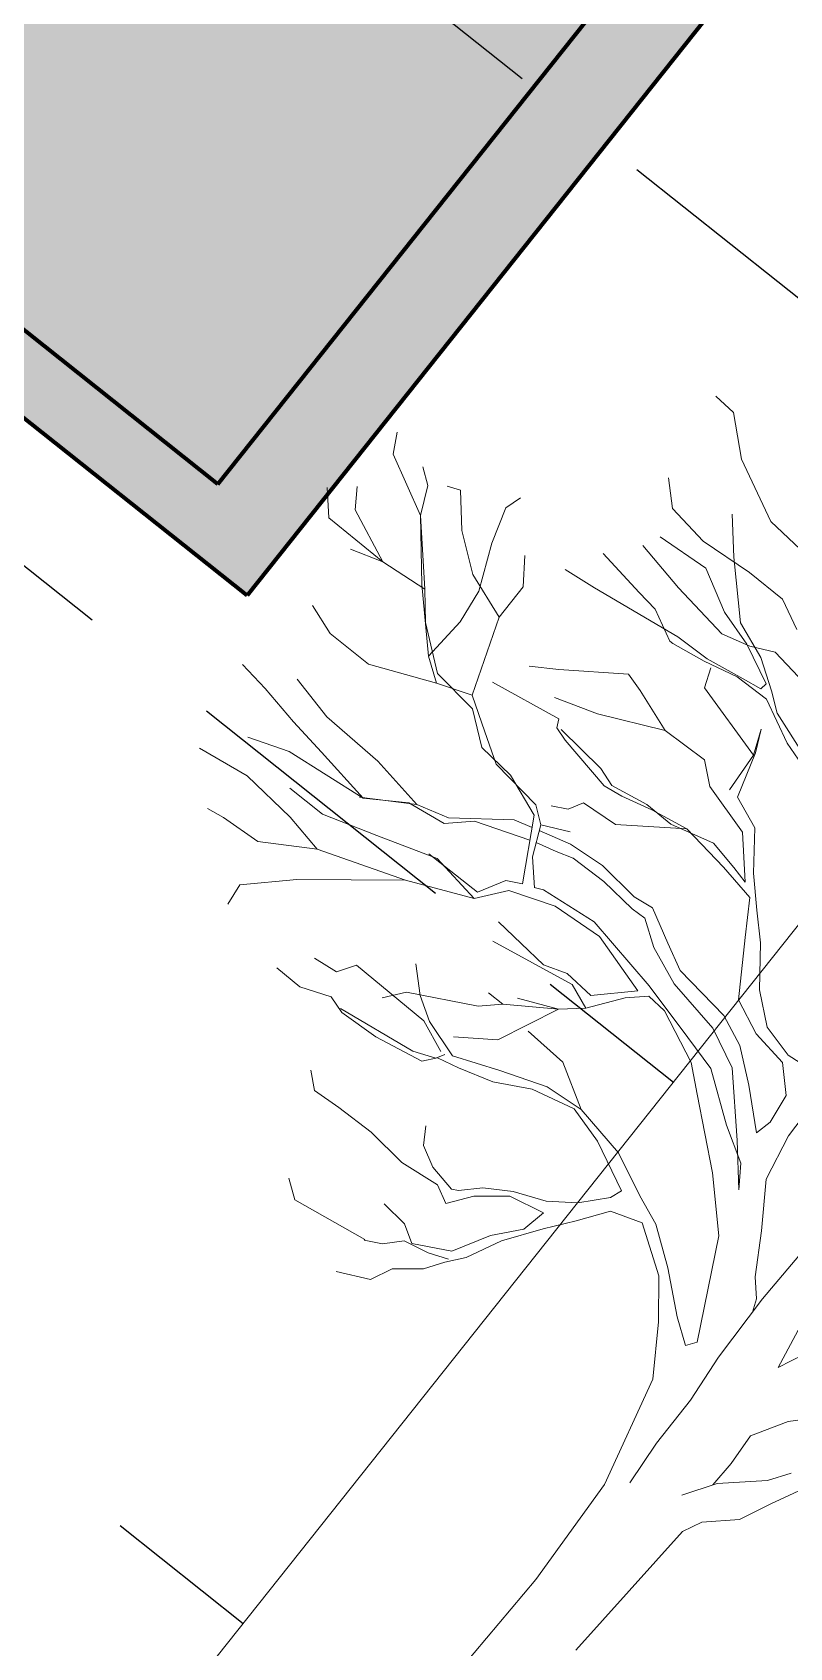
# Model space of a CAD drawing. Header units: metres. Extents: x -664657 to -643449, y -1076720 to -1062383.
# Drawn here: x -657324.28 to -657320.99, y -1068443.85 to -1068436.84 of the extents above; entities that cross this region are included whole.
import ezdxf

# ---------------------------------------------------------------- set-up
doc = ezdxf.new("R2010")
doc.units = ezdxf.units.M
doc.header["$LTSCALE"] = 0.1
doc.linetypes.add('DASHED', pattern=[19.05, 12.7, -6.35])
doc.layers.get('0').update_dxf_attribs({"color": 8, "lineweight": 9})
doc.layers.add('AA_THER_silná', color=1, linetype='Continuous', lineweight=70)
doc.layers.add('AA_THER_STAFAZ', color=252, linetype='Continuous', lineweight=0)
doc.layers.add('AA_THER_srafy', color=52, linetype='Continuous')
doc.layers.add('AA_THER_čárkovaná', color=5, linetype='DASHED')

# ---------------------------------------------------------------- blocks, each defined once
blk = doc.blocks.new('A$C4B500297')
for p, q in [((-140.4, 374.82), (-146.3, 375.24)), ((-131.77, 367.14), (-140.4, 374.82)), ((-116.67, 359.62), (-131.77, 367.14)), ((-100.85, 358.26), (-116.67, 359.62)), ((-142.89, 352.39), (-137.51, 347.14)), ((-125.17, 355.09), (-118.34, 347.14)), ((-137.51, 347.14), (-126.61, 345.58)), ((-126.61, 345.58), (-112.96, 346.57)), ((-118.34, 347.14), (-107, 335.59)), ((-112.96, 346.57), (-102.6, 346.52)), ((-102.6, 346.52), (-95.2, 342.9)), ((-122.05, 340.77), (-135.54, 339.76)), ((-111.67, 335.18), (-122.05, 340.77)), ((-124.25, 332.8), (-137.51, 335.5)), ((-108.93, 330.57), (-124.25, 332.8)), ((-102.54, 332.48), (-111.67, 335.18)), ((-101.66, 332.51), (-108.93, 330.57)), ((-107, 335.59), (-97.85, 332.02)), ((-92.77, 327.76), (-102.54, 332.48)), ((-95.88, 335.28), (-101.66, 332.51)), ((-87.66, 334.03), (-95.88, 335.28)), ((-97.85, 332.02), (-90.71, 327.22)), ((-168.23, 325.99), (-169.54, 321.87)), ((-131.04, 325.92), (-143.95, 327.94)), ((-125.46, 325.18), (-131.04, 325.92)), ((-117.76, 321.28), (-125.46, 325.18)), ((-99.42, 324.67), (-108.14, 322.69)), ((-107.87, 323.58), (-97.97, 325.29)), ((-90.36, 324.89), (-99.42, 324.67)), ((-97.97, 325.29), (-93.02, 326)), ((-93.02, 326), (-92.77, 327.76)), ((-90.71, 327.22), (-86.24, 323.83)), ((-79.7, 319.6), (-90.36, 324.89)), ((-169.54, 321.87), (-166.91, 312.93)), ((-140.4, 320.02), (-116.93, 323.35)), ((-116.88, 321.31), (-117.76, 321.28)), ((-116.93, 323.35), (-107.87, 323.58)), ((-108.14, 322.69), (-116.88, 321.31)), ((-104.04, 317.61), (-105.87, 322.44)), ((-86.24, 323.83), (-74.44, 319.74)), ((-201.96, 319.74), (-199.34, 314.91)), ((-187.92, 314.2), (-191.72, 317.04)), ((-180.96, 318.32), (-184.11, 317.04)), ((-174.53, 310.8), (-180.96, 318.32)), ((-148.8, 319.03), (-140.4, 320.02)), ((-84.35, 312.22), (-104.04, 317.61)), ((-84.35, 312.22), (-86.84, 318.32)), ((-86.84, 318.32), (-84.35, 312.93)), ((-69.09, 316.36), (-79.7, 319.6)), ((-199.34, 314.91), (-184.77, 307.39)), ((-184.77, 307.39), (-187.92, 314.2)), ((-166.91, 312.93), (-162.01, 301.75)), ((-158.64, 315.62), (-154.18, 309.38)), ((-84.35, 312.93), (-81.01, 301.73)), ((-165.73, 303.98), (-174.53, 310.8)), ((-154.18, 309.38), (-154.18, 299.87)), ((-120.66, 308.64), (-134.75, 298.93)), ((-115.95, 307.29), (-120.66, 308.64)), ((-83.69, 301.85), (-84.35, 312.22)), ((-172.64, 293.88), (-184.77, 307.39)), ((-184.77, 307.39), (-174, 294.33)), ((-105.03, 303.47), (-115.95, 307.29)), ((-198.15, 298.45), (-201.31, 303.27)), ((-154.18, 299.87), (-165.73, 303.98)), ((-162.01, 301.75), (-160.92, 293.01)), ((-105.03, 303.47), (-120.58, 296.32)), ((-93.05, 303.77), (-105.03, 303.47)), ((-87.97, 299.51), (-93.05, 303.77)), ((-81.01, 301.73), (-73.03, 298.42)), ((-201.96, 292.91), (-206.95, 298.45)), ((-184.89, 292.7), (-198.15, 298.45)), ((-154.18, 299.87), (-147.45, 280.77)), ((-134.75, 298.93), (-140.92, 295.04)), ((-74.72, 295.75), (-87.97, 299.51)), ((-73.03, 298.42), (-66.37, 289.52)), ((-184.89, 292.7), (-201.96, 292.91)), ((-172.64, 293.88), (-184.89, 292.7)), ((-174, 294.33), (-161.8, 281.58)), ((-167.51, 287.58), (-172.64, 293.88)), ((-160.92, 293.01), (-161.8, 281.58)), ((-120.58, 296.32), (-131.34, 292.91)), ((-66.59, 286.59), (-74.72, 295.75)), ((-193.04, 290.21), (-184.89, 292.7)), ((-127.2, 289.46), (-145.54, 286.37)), ((-126.27, 287.44), (-127.2, 289.46)), ((-89.69, 286.31), (-78.65, 289.22)), ((-78.65, 289.22), (-71, 287.65)), ((-66.37, 289.52), (-60.07, 282.96)), ((-157.37, 279.64), (-167.51, 287.58)), ((-122.73, 286.36), (-126.27, 287.44)), ((-125.11, 287.76), (-111.62, 286.34)), ((-108.33, 283.5), (-122.73, 286.36)), ((-111.62, 286.34), (-106.9, 284.71)), ((-106.9, 284.71), (-97.29, 286.41)), ((-95.53, 286.16), (-103.38, 284.21)), ((-85.92, 287.87), (-100.23, 277.86)), ((-97.29, 286.41), (-89.69, 286.31)), ((-85.92, 287.87), (-95.53, 286.16)), ((-73.01, 286.14), (-85.92, 287.87)), ((-63.32, 284.34), (-73.01, 286.14)), ((-71, 287.65), (-66.59, 286.59)), ((-161.8, 281.58), (-156.15, 277.63)), ((-103.38, 284.21), (-108.33, 283.5)), ((-58.14, 275.99), (-63.32, 284.34)), ((-60.07, 282.96), (-54.37, 277.25)), ((-156.15, 277.63), (-172.03, 270.91)), ((-145.34, 278.19), (-157.37, 279.64)), ((-156.15, 277.63), (-147.45, 280.77)), ((-147.45, 280.77), (-139.43, 275.7)), ((-137.59, 272.24), (-145.34, 278.19)), ((-109.68, 277.15), (-111.65, 273.61)), ((-100.23, 277.86), (-109.68, 277.15)), ((-54.37, 277.25), (-47.41, 268.07)), ((-184.11, 270.91), (-191.72, 273.61)), ((-139.43, 275.7), (-132.3, 271.2)), ((-111.65, 273.61), (-115.46, 271.62)), ((-49.92, 263.03), (-58.14, 275.99)), ((-172.03, 270.91), (-184.11, 270.91)), ((-127.91, 271.31), (-137.59, 272.24)), ((-132.3, 271.2), (-118.51, 269.5)), ((-117.28, 267.19), (-127.91, 271.31)), ((-118.51, 269.5), (-114.54, 266.37)), ((-107.84, 269.49), (-114.54, 266.37)), ((-109.02, 252.31), (-117.28, 267.19)), ((-114.54, 266.37), (-111.26, 258.99)), ((-113.95, 265.04), (-105.88, 267.19)), ((-105.88, 267.19), (-96.54, 268.01)), ((-93.84, 265.15), (-103.19, 264.92)), ((-96.54, 268.01), (-85.69, 266.82)), ((-84.16, 264.22), (-93.84, 265.15)), ((-85.69, 266.82), (-80.44, 267.53)), ((-80.44, 267.53), (-72.14, 263.06)), ((-47.41, 268.07), (-40.24, 262.11)), ((-133.32, 253.63), (-120.4, 263.31)), ((-114.28, 261.79), (-127.85, 256.99)), ((-120.4, 263.31), (-115.81, 264.54)), ((-107.54, 263.64), (-112.71, 262.27)), ((-103.19, 264.92), (-107.54, 263.64)), ((-80.36, 264.32), (-84.16, 264.22)), ((-74.11, 260.09), (-80.36, 264.32)), ((-72.14, 263.06), (-65.62, 259.71)), ((-41.34, 259.15), (-49.92, 263.03)), ((-40.24, 262.11), (-32, 259.97)), ((-20.05, 261.73), (-19.62, 244.49)), ((-111.26, 258.99), (-106.14, 253.31)), ((-64.66, 256.23), (-74.11, 260.09)), ((-65.62, 259.71), (-50.37, 257.76)), ((-50.37, 257.76), (-42.68, 254.44)), ((-31.94, 257.63), (-41.34, 259.15)), ((-32, 259.97), (-28.5, 260.35)), ((-26.24, 251.93), (-31.94, 257.63)), ((-183.45, 257.14), (-172.03, 254.44)), ((-172.03, 254.44), (-155.49, 253.73)), ((-155.49, 253.73), (-141.45, 251.38)), ((-141.45, 251.38), (-133.32, 253.63)), ((-127.85, 256.99), (-133.27, 251.88)), ((-106.21, 253.38), (-104.09, 254.36)), ((-104.09, 254.36), (-89.51, 255.9)), ((-86.24, 253.93), (-99.38, 253.02)), ((-89.51, 255.9), (-69.23, 252.02)), ((-70.63, 249.35), (-86.24, 253.93)), ((-50.56, 253.66), (-64.66, 256.23)), ((-40.79, 248.93), (-50.56, 253.66)), ((-42.68, 254.44), (-34.92, 248.2)), ((-188.22, 250.5), (-196.19, 251.6)), ((-177.64, 248.43), (-188.22, 250.5)), ((-153.55, 244.06), (-141.45, 251.38)), ((-143.18, 250.46), (-152.68, 244.37)), ((-133.27, 251.88), (-143.18, 250.46)), ((-116.4, 243.82), (-112.77, 250.35)), ((-112.77, 250.35), (-109.02, 252.31)), ((-99.38, 253.02), (-110.68, 248.94)), ((-78.91, 241.25), (-70.63, 249.35)), ((-67.72, 250.01), (-72.01, 246.1)), ((-69.23, 252.02), (-53.93, 248.02)), ((-62.45, 249.56), (-67.72, 250.01)), ((-49.43, 243.74), (-62.45, 249.56)), ((-25.18, 244.35), (-26.24, 251.93)), ((-167.66, 246.92), (-177.64, 248.43)), ((-152.68, 244.37), (-167.66, 246.92)), ((-110.68, 248.94), (-116.07, 242.07)), ((-72.01, 246.1), (-77.95, 238.06)), ((-53.93, 248.02), (-44.8, 245.61)), ((-44.8, 245.61), (-33.18, 237.13)), ((-28.76, 235.78), (-40.79, 248.93)), ((-34.92, 248.2), (-26.24, 240.23)), ((-174, 242.09), (-184.11, 238.54)), ((-152.68, 244.37), (-174, 242.09)), ((-129.28, 244.08), (-144.37, 239.32)), ((-116.07, 242.07), (-132, 235.14)), ((-131.61, 243.73), (-116.4, 243.82)), ((-116.07, 242.07), (-129.28, 244.08)), ((-107.84, 241.38), (-100.23, 240.67)), ((-92.62, 239.96), (-86.82, 241.93)), ((-86.82, 241.93), (-78.91, 241.25)), ((-43.46, 238.63), (-49.43, 243.74)), ((-26.24, 240.23), (-25.18, 244.35)), ((-19.62, 244.49), (-17.28, 232.85)), ((-144.37, 239.32), (-157.99, 235.14)), ((-84.15, 240.53), (-105.99, 236.77)), ((-100.23, 240.67), (-92.62, 239.96)), ((-77.95, 238.06), (-84.15, 240.53)), ((-77.95, 238.06), (-83.03, 233.72)), ((-28.51, 225.84), (-43.46, 238.63)), ((-157.99, 235.14), (-168.23, 235.14)), ((-132, 235.14), (-153.66, 227.61)), ((-132, 235.14), (-153, 218.67)), ((-83.03, 233.72), (-94.45, 226.19)), ((-83.03, 233.72), (-92.62, 229.6)), ((-89.99, 218.67), (-83.03, 233.72)), ((-33.18, 237.13), (-24.58, 232.08)), ((-20.93, 226.62), (-28.76, 235.78)), ((0.27, 209.31), (1.05, 236.53)), ((-178.33, 231.02), (-191.72, 229.03)), ((-163.76, 229.6), (-178.33, 231.02)), ((-153.66, 227.61), (-163.76, 229.6)), ((-24.58, 232.08), (-20.93, 226.62)), ((-17.28, 232.85), (-10.29, 222.21)), ((-153.66, 227.61), (-166.26, 220.09)), ((-94.45, 226.19), (-98.92, 226.19)), ((-94.45, 226.19), (-98.92, 222.08)), ((-17.71, 214.71), (-28.51, 225.84)), ((-98.92, 222.08), (-114.8, 213.84)), ((-85.53, 224.92), (-74.11, 224.21)), ((-74.11, 224.21), (-63.41, 217.95)), ((-10.29, 222.21), (-4.49, 212.41)), ((-176.5, 219.38), (-180.96, 218.67)), ((-166.26, 220.09), (-176.5, 219.38)), ((-153, 218.67), (-163.11, 209.02)), ((-117.29, 220.66), (-111.65, 215.26)), ((-98.92, 212.43), (-89.99, 218.67)), ((-73.33, 217.12), (-63.41, 217.95)), ((-63.41, 217.95), (-49.6, 215.37)), ((-114.8, 213.84), (-118.61, 209.02)), ((-111.65, 215.26), (-105.87, 211.72)), ((-84.93, 213.03), (-73.33, 217.12)), ((-75.9, 214.42), (-84.55, 209.82)), ((-64.85, 217.04), (-75.9, 214.42)), ((-55.42, 214.35), (-64.85, 217.04)), ((-43.29, 208.51), (-55.42, 214.35)), ((-49.6, 215.37), (-38.95, 210.38)), ((-5.71, 191.03), (-17.71, 214.71)), ((-128.46, 211.35), (-131.34, 207.03)), ((-107.1, 211.01), (-128.46, 211.35)), ((-99.12, 207.7), (-107.1, 211.01)), ((-105.87, 211.72), (-96.22, 208.65)), ((-96.22, 208.65), (-84.93, 213.03)), ((-84.55, 209.82), (-93.26, 207.26)), ((-38.95, 210.38), (-31.56, 207.34)), ((-4.49, 212.41), (-0.88, 208.4)), ((11.66, 209.89), (13.7, 198.53)), ((-163.11, 209.02), (-162.45, 203.48)), ((-131.34, 207.03), (-137.64, 206.32)), ((-98.79, 205.95), (-101.34, 202.96)), ((-99.07, 205.65), (-97.95, 207.73)), ((-93.26, 207.26), (-98.79, 205.95)), ((-44.38, 205.56), (-43.29, 208.51)), ((-31.56, 207.34), (-22.62, 200.84)), ((-0.88, 208.4), (0.37, 205.26)), ((0.71, 191.48), (0.27, 209.31)), ((13.7, 198.53), (18.13, 208.3)), ((-124.97, 200.62), (-104.57, 203.47)), ((-101.34, 202.96), (-113.86, 200.6)), ((-104.57, 203.47), (-99.07, 205.65)), ((-49.79, 199.58), (-44.38, 205.56)), ((-42.27, 202.98), (-47.36, 195.84)), ((-34.44, 205.52), (-42.27, 202.98)), ((-23.14, 197.9), (-34.44, 205.52)), ((-136.03, 198.59), (-143.35, 198.7)), ((-128.5, 201.41), (-136.03, 198.59)), ((-124.08, 200.05), (-128.5, 201.41)), ((-113.86, 200.6), (-124.08, 200.05)), ((-56.11, 195.03), (-49.79, 199.58)), ((-16.19, 189.01), (-23.14, 197.9)), ((-22.62, 200.84), (-13.36, 192.89)), ((-63.93, 191.91), (-56.11, 195.03)), ((-47.36, 195.84), (-52.46, 189.27)), ((28.42, 194.52), (23.86, 189.72)), ((-90.65, 191.13), (-88.15, 187.02)), ((-63.89, 190.45), (-70.77, 185.01)), ((-70.26, 187.95), (-63.93, 191.91)), ((-54.87, 192.43), (-63.89, 190.45)), ((-56.18, 186.26), (-54.87, 192.43)), ((-13.36, 192.89), (-7.4, 188.65)), ((-7.4, 188.65), (-5.71, 191.03)), ((1.91, 178.94), (0.71, 191.48)), ((-88.15, 187.02), (-83.03, 184.32)), ((-74.54, 183.75), (-70.26, 187.95)), ((-61.58, 179.98), (-56.18, 186.26)), ((-52.46, 189.27), (-58.67, 180.64)), ((-8.58, 177.21), (-16.19, 189.01)), ((23.86, 189.72), (18.83, 181.2)), ((-117.46, 180.92), (-121.23, 184.32)), ((-83.03, 184.32), (-76.08, 182.9)), ((-76.08, 182.9), (-74.54, 183.75)), ((-70.77, 185.01), (-75.02, 179.35)), ((-110.16, 181.39), (-117.46, 180.92)), ((-100.22, 181.64), (-110.16, 181.39)), ((-89.67, 180.45), (-100.22, 181.64)), ((-79.46, 181.58), (-89.67, 180.45)), ((-75.02, 179.35), (-79.46, 181.58)), ((-66.62, 171.08), (-61.58, 179.98)), ((-58.67, 180.64), (-62.84, 172.05)), ((1.95, 165.49), (1.91, 178.94)), ((18.83, 181.2), (19.36, 172.96)), ((28.9, 175.23), (32.29, 180.28)), ((37.55, 180.12), (33.1, 171.24)), ((-1.75, 149.6), (-8.58, 177.21)), ((19.73, 167), (28.9, 175.23)), ((-75.42, 166.43), (-66.62, 171.08)), ((-62.84, 172.05), (-66.25, 167.87)), ((19.36, 172.96), (19.12, 166.08)), ((33.1, 171.24), (29.49, 163.54)), ((-86.84, 169.84), (-79.88, 169.13)), ((-79.88, 169.13), (-75.42, 166.43)), ((-70.91, 167.17), (-77.31, 165.84)), ((-65.99, 169.05), (-70.91, 167.17)), ((-66.25, 167.87), (-69.35, 163.41)), ((14.68, 159.37), (19.73, 167)), ((-77.31, 165.84), (-81.01, 161.95)), ((-69.35, 163.41), (-75.37, 158.58)), ((2.83, 153.81), (1.95, 165.49)), ((29.49, 163.54), (22.63, 157.23)), ((-104.58, 156.97), (-109.02, 160.19)), ((-85.06, 160.09), (-104.58, 156.97)), ((-81.01, 161.95), (-85.06, 159.8)), ((-85.06, 159.8), (-85.06, 160.09)), ((-75.37, 158.58), (-77.87, 153.25)), ((22.63, 157.23), (20.41, 152.5)), ((-77.87, 153.25), (-85.68, 149.55)), ((20.41, 152.5), (18.04, 113.49)), ((-0.44, 120.98), (-1.75, 149.6)), ((-1.86, 72.4), (-0.44, 120.98))]:
    blk.add_line(p, q)

msp = doc.modelspace()

# ---------------------------------------------------------------- hatches: boundary and pattern name
at = {"layer": 'AA_THER_srafy'}
h = msp.add_hatch(color=31, dxfattribs=at)
h.dxf.hatch_style = 1
h.paths.add_polyline_path([(-657322.1036, -1068437.0797), (-657330.8703, -1068430.1093), (-657332.2392, -1068431.8312), (-657323.4725, -1068438.8014)])
h.paths.add_polyline_path([(-657321.7922, -1068436.688), (-657330.5589, -1068429.7178), (-657330.8703, -1068430.1093), (-657322.1036, -1068437.0797)])
h.paths.add_polyline_path([(-657320.2366, -1068434.7315), (-657329.0032, -1068427.7611), (-657330.3722, -1068429.4829), (-657321.6055, -1068436.4532)])
h.paths.add_polyline_path([(-657319.9251, -1068434.3397), (-657328.6919, -1068427.3695), (-657329.0032, -1068427.7611), (-657320.2366, -1068434.7315)])
h.paths.add_polyline_path([(-657318.3696, -1068432.3833), (-657327.1362, -1068425.4129), (-657328.5052, -1068427.1347), (-657319.7384, -1068434.1049)])
h.paths.add_polyline_path([(-657318.0581, -1068431.9915), (-657326.8249, -1068425.0213), (-657327.1362, -1068425.4129), (-657318.3696, -1068432.3833)])
h = msp.add_hatch(color=250, dxfattribs=at)
h.dxf.hatch_style = 1
h.paths.add_polyline_path([(-657319.9235, -1068434.9804), (-657320.2366, -1068434.7315), (-657322.1036, -1068437.0797), (-657321.7905, -1068437.3287)])
h = msp.add_hatch(color=250, dxfattribs=at)
h.dxf.hatch_style = 1
h.paths.add_polyline_path([(-657321.7905, -1068437.3287), (-657322.1036, -1068437.0797), (-657323.4725, -1068438.8014), (-657325.038, -1068437.5567), (-657325.2247, -1068437.7915), (-657323.3461, -1068439.2851)])

# ---------------------------------------------------------------- linework, layer by layer
at = {"color": 5}
msp.add_line((-657324.1097, -1068444.6832), (-657312.1604, -1068429.6548), dxfattribs=at)
at = {"layer": 'AA_THER_silná'}
for p, q in [((-657317.3094, -1068431.6925), (-657323.3461, -1068439.2851)), ((-657323.4725, -1068438.8014), (-657332.2392, -1068431.8312)), ((-657323.4725, -1068438.8014), (-657318.0581, -1068431.9915)), ((-657323.3461, -1068439.2851), (-657332.4259, -1068432.066))]:
    msp.add_line(p, q, dxfattribs=at)
at = {"layer": 'AA_THER_čárkovaná'}
for p, q in [((-657390.2456, -1068382.8996), (-657319.6287, -1068439.0476)), ((-657392.1127, -1068385.2478), (-657321.4958, -1068441.3958)), ((-657393.9797, -1068387.596), (-657323.3628, -1068443.744))]:
    msp.add_line(p, q, dxfattribs=at)

# ---------------------------------------------------------------- block references
at = {"layer": 'AA_THER_STAFAZ', "xscale": 0.01771180669508078, "yscale": 0.01771180526702665, "zscale": 0.0177118067861052, "rotation": 321.5126797523696}
msp.add_blockref('A$C4B500297', (-657323.4199, -1068445.2351), dxfattribs=at)

doc.saveas('drawing.dxf')
